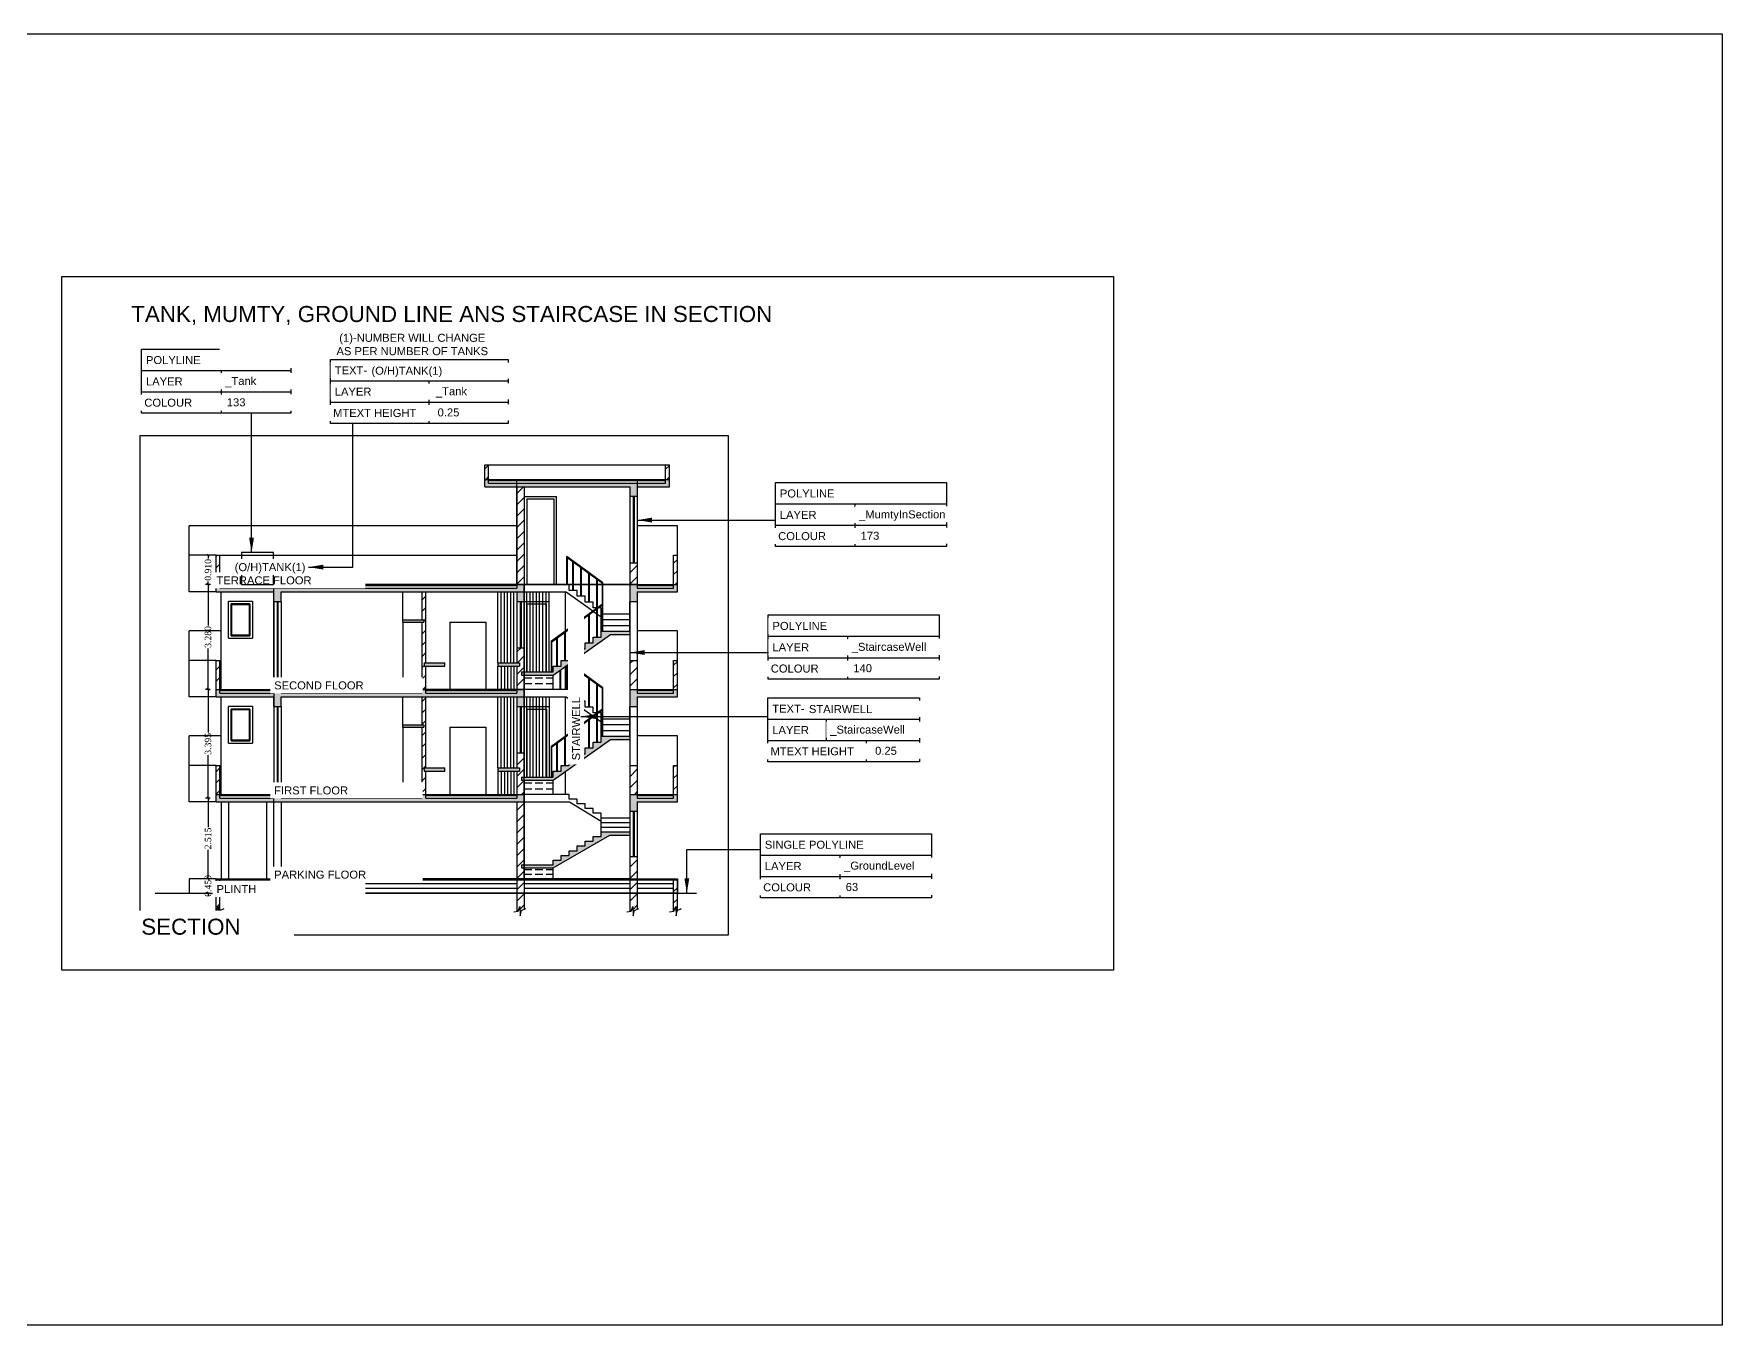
# Model space of a CAD drawing. Header units: metres. Extents: x 180 to 389, y -165 to 195.
# Drawn here: x 336.4 to 389.1, y -56 to -15.6 of the extents above; entities that cross this region are included whole.
import ezdxf

# ---------------------------------------------------------------- set-up
doc = ezdxf.new("R2010")
doc.units = ezdxf.units.M
doc.header["$LTSCALE"] = 2
doc.header["$MEASUREMENT"] = 0
doc.linetypes.add('ACAD_ISO02W100', pattern=[15, 12, -3])
for name, color, linetype in [('_Dimension', 87, 'Continuous'), ('_FloorInSection', 132, 'Continuous'), ('_GroundLevel', 63, 'Continuous'), ('_MumtyInSection', 173, 'Continuous'), ('_Section', 75, 'Continuous'), ('_StaircaseWell', 140, 'Continuous'), ('_Tank', 133, 'Continuous')]:
    doc.layers.add(name, color=color, linetype=linetype)
doc.styles.add('DRAWING', font='times.ttf', dxfattribs={"height": 0.2})
doc.styles.get("Standard").update_dxf_attribs({"font": 'arial.ttf'})
doc.dimstyles.new('Copy of DRAWING', dxfattribs={"dimtxt": 0.2, "dimasz": 0.46, "dimexe": 0.076, "dimexo": 0.3, "dimgap": 0.037, "dimtad": 0, "dimdec": 3, "dimzin": 0, "dimdsep": 46, "dimtxsty": 'DRAWING', "dimblk": 'ARCHTICK', "dimtsz": 0.037, "dimcen": 0.09, "dimclre": 256, "dimclrt": 256, "dimadec": 0, "dimazin": 0, "dimtfac": 1, "dimtdec": 3, "dimtix": 1, "dimtofl": 0, "dimtmove": 2, "dimatfit": 3, "dimfxl": 1, "dimtolj": 1, "dimtzin": 0, "dimarcsym": 0})
doc.dimstyles.new('DRAWING', dxfattribs={"dimtxt": 0.2, "dimasz": 0.076, "dimexe": 0.076, "dimexo": 0.3, "dimgap": 0.037, "dimtad": 0, "dimdec": 3, "dimzin": 0, "dimdsep": 46, "dimtxsty": 'DRAWING', "dimblk": 'ARCHTICK', "dimtsz": 0.037, "dimcen": 0.09, "dimclre": 256, "dimclrt": 256, "dimadec": 0, "dimazin": 0, "dimtfac": 1, "dimtdec": 3, "dimtix": 1, "dimtofl": 0, "dimtmove": 2, "dimatfit": 3, "dimfxl": 1, "dimtolj": 1, "dimtzin": 0, "dimarcsym": 0})
pattern_1 = [(45, (104.83894, -275.18482), (-0.1767767, 0.1767767), [])]

# ---------------------------------------------------------------- blocks, each defined once
blk = doc.blocks.new('*D487')
at = {"layer": '_Dimension', "linetype": 'ByBlock', "lineweight": -2, "ltscale": 0.01}
for p, q in [((341.752, -42.022), (341.722, -42.022)), ((341.752, -42.472), (341.722, -42.472))]:
    blk.add_line(p, q, dxfattribs=at)
at = {"layer": '_Dimension', "color": 0, "linetype": 'ByBlock', "lineweight": -2, "ltscale": 0.01}
for p, q in [((341.761, -41.985), (341.835, -42.059)), ((341.798, -42.022), (341.798, -41.948)), ((341.835, -42.509), (341.761, -42.435)), ((341.798, -42.472), (341.798, -42.546))]:
    blk.add_line(p, q, dxfattribs=at)
at = {"layer": 'Defpoints', "color": 0, "ltscale": 0.01}
for p in [(341.798, -42.022), (342.052, -42.022), (342.052, -42.472)]:
    blk.add_point(p, dxfattribs=at)
at = {"layer": '_Dimension', "ltscale": 0.01, "insert": (341.798, -42.247), "char_height": 0.2, "attachment_point": 5, "rotation": 90, "style": 'DRAWING'}
blk.add_mtext('\\A1;0.450', dxfattribs=at)
blk = doc.blocks.new('_ArchTick')
blk = doc.blocks.new('*D488')
at = {"layer": '_Dimension', "linetype": 'ByBlock', "lineweight": -2, "ltscale": 0.01}
for p, q in [((341.867, -39.507), (341.722, -39.507)), ((341.752, -42.022), (341.722, -42.022))]:
    blk.add_line(p, q, dxfattribs=at)
at = {"layer": '_Dimension', "color": 0, "linetype": 'ByBlock', "lineweight": -2, "ltscale": 0.01}
for p, q in [((341.835, -39.544), (341.761, -39.47)), ((341.798, -39.507), (341.798, -40.408)), ((341.798, -42.022), (341.798, -41.121)), ((341.761, -41.985), (341.835, -42.059))]:
    blk.add_line(p, q, dxfattribs=at)
at = {"layer": 'Defpoints', "color": 0, "ltscale": 0.01}
for p in [(341.798, -39.507), (342.167, -39.507), (342.052, -42.022)]:
    blk.add_point(p, dxfattribs=at)
at = {"layer": '_Dimension', "ltscale": 0.01, "insert": (341.798, -40.765), "char_height": 0.2, "attachment_point": 5, "rotation": 90, "style": 'DRAWING'}
blk.add_mtext('\\A1;2.515', dxfattribs=at)
blk = doc.blocks.new('*D489')
at = {"layer": '_Dimension', "linetype": 'ByBlock', "lineweight": -2, "ltscale": 0.01}
for p, q in [((341.867, -36.112), (341.722, -36.112)), ((341.867, -39.507), (341.722, -39.507))]:
    blk.add_line(p, q, dxfattribs=at)
at = {"layer": '_Dimension', "color": 0, "linetype": 'ByBlock', "lineweight": -2, "ltscale": 0.01}
for p, q in [((341.835, -36.149), (341.761, -36.075)), ((341.798, -36.112), (341.798, -37.456)), ((341.798, -39.507), (341.798, -38.163)), ((341.761, -39.47), (341.835, -39.544))]:
    blk.add_line(p, q, dxfattribs=at)
at = {"layer": 'Defpoints', "color": 0, "ltscale": 0.01}
for p in [(341.798, -36.112), (342.167, -36.112), (342.167, -39.507)]:
    blk.add_point(p, dxfattribs=at)
at = {"layer": '_Dimension', "ltscale": 0.01, "insert": (341.798, -37.81), "char_height": 0.2, "attachment_point": 5, "rotation": 90, "style": 'DRAWING'}
blk.add_mtext('\\A1;3.395', dxfattribs=at)
blk = doc.blocks.new('*D490')
at = {"layer": '_Dimension', "linetype": 'ByBlock', "lineweight": -2, "ltscale": 0.01}
for p, q in [((341.871, -32.832), (341.722, -32.832)), ((341.867, -36.112), (341.722, -36.112))]:
    blk.add_line(p, q, dxfattribs=at)
at = {"layer": '_Dimension', "color": 0, "linetype": 'ByBlock', "lineweight": -2, "ltscale": 0.01}
for p, q in [((341.835, -32.869), (341.761, -32.795)), ((341.798, -32.832), (341.798, -34.114)), ((341.798, -36.112), (341.798, -34.83)), ((341.761, -36.075), (341.835, -36.149))]:
    blk.add_line(p, q, dxfattribs=at)
at = {"layer": 'Defpoints', "color": 0, "ltscale": 0.01}
for p in [(341.798, -32.832), (342.171, -32.832), (342.167, -36.112)]:
    blk.add_point(p, dxfattribs=at)
at = {"layer": '_Dimension', "ltscale": 0.01, "insert": (341.798, -34.472), "char_height": 0.2, "attachment_point": 5, "rotation": 90, "style": 'DRAWING'}
blk.add_mtext('\\A1;3.280', dxfattribs=at)
blk = doc.blocks.new('*D491')
at = {"layer": '_Dimension', "linetype": 'ByBlock', "lineweight": -2, "ltscale": 0.01}
for p, q in [((341.867, -31.922), (341.722, -31.922)), ((341.871, -32.832), (341.722, -32.832))]:
    blk.add_line(p, q, dxfattribs=at)
at = {"layer": '_Dimension', "color": 0, "linetype": 'ByBlock', "lineweight": -2, "ltscale": 0.01}
for p, q in [((341.835, -31.959), (341.761, -31.885)), ((341.798, -31.922), (341.798, -32.018)), ((341.761, -32.795), (341.835, -32.869)), ((341.798, -32.832), (341.798, -32.736))]:
    blk.add_line(p, q, dxfattribs=at)
at = {"layer": 'Defpoints', "color": 0, "ltscale": 0.01}
for p in [(341.798, -31.922), (342.167, -31.922), (342.171, -32.832)]:
    blk.add_point(p, dxfattribs=at)
at = {"layer": '_Dimension', "ltscale": 0.01, "insert": (341.798, -32.377), "char_height": 0.2, "attachment_point": 5, "rotation": 90, "style": 'DRAWING'}
blk.add_mtext('\\A1;0.910', dxfattribs=at)

msp = doc.modelspace()

# ---------------------------------------------------------------- hatches: boundary and pattern name
at = {"ltscale": 0.01}
h = msp.add_hatch(dxfattribs=at)
h.set_pattern_fill('ANSI31', color=256, scale=2, style=0)
h.set_pattern_definition(pattern_1)
h.paths.add_polyline_path([(351.677, -32.832), (351.677, -29.782), (351.447, -29.782), (351.447, -32.832)])
h.paths.add_polyline_path([(356.207, -29.552), (356.207, -29.092), (356.092, -29.092), (356.092, -29.552)])
h.paths.add_polyline_path([(350.447, -29.092), (350.447, -29.552), (350.562, -29.552), (350.562, -29.092)])
h = msp.add_hatch(dxfattribs=at)
h.set_pattern_fill('ANSI31', color=256, scale=100, style=0)
h.set_pattern_definition([(45, (104.839, -275.185), (-8.83883, 8.83883), [])])
h.paths.add_polyline_path([(350.447, -29.782), (350.447, -29.552), (350.562, -29.552), (350.562, -29.667), (356.092, -29.667), (356.092, -29.552), (356.207, -29.552), (356.207, -29.782), (355.207, -29.782), (355.207, -30.082), (354.977, -30.082), (354.977, -29.782)])
for points in [[(350.447, -29.782), (350.447, -29.552), (350.562, -29.552), (350.562, -29.667), (356.092, -29.667), (356.092, -29.552), (356.207, -29.552), (356.207, -29.782), (355.207, -29.782), (355.207, -30.082), (354.977, -30.082), (354.977, -29.782)], [(342.052, -33.062), (342.052, -32.832), (342.167, -32.832), (342.167, -32.947), (351.447, -32.947), (351.447, -32.832), (351.677, -32.832), (351.677, -33.062), (344.082, -33.062), (344.082, -33.362), (343.852, -33.362), (343.852, -33.062)], [(354.977, -33.362), (354.977, -32.832), (355.207, -32.832), (355.207, -32.947), (356.342, -32.947), (356.342, -32.832), (356.457, -32.832), (356.457, -33.062), (355.207, -33.062), (355.207, -33.362)], [(347.882, -33.932), (347.882, -34.012), (348.5403, -34.012), (348.5403, -33.932)], [(351.5911, -35.566), (351.5911, -35.666), (351.677, -35.666), (352.577, -35.666), (352.7935, -35.5119), (352.8135, -35.4977), (352.9626, -35.3915), (353.0031, -35.3626), (353.0231, -35.3484), (353.0653, -35.3184), (353.0911, -35.3), (354.3664, -34.392), (354.977, -34.392), (354.977, -34.292), (354.1346, -34.292), (354.1146, -34.292), (354.077, -34.292), (354.077, -34.474), (353.962, -34.474), (353.942, -34.474), (353.827, -34.474), (353.827, -34.656), (353.712, -34.656), (353.692, -34.656), (353.577, -34.656), (353.577, -34.838), (353.462, -34.838), (353.442, -34.838), (353.327, -34.838), (353.327, -35.02), (353.212, -35.02), (353.192, -35.02), (353.077, -35.02), (353.077, -35.202), (352.9626, -35.202), (352.962, -34.3146), (352.962, -35.202), (352.942, -35.202), (352.827, -35.202), (352.827, -35.384), (352.712, -35.384), (352.692, -35.384), (352.577, -35.384), (352.577, -35.566), (352.5417, -35.566), (352.5217, -35.566), (352.4548, -35.566), (352.3748, -35.566), (352.3548, -35.566), (352.2548, -35.566), (352.1548, -35.566), (352.0548, -35.566), (351.9548, -35.566), (351.8548, -35.566), (351.757, -35.566), (351.7548, -35.566), (351.677, -35.566)], [(354.977, -36.642), (354.977, -36.112), (355.207, -36.112), (355.207, -36.227), (356.342, -36.227), (356.342, -36.112), (356.457, -36.112), (356.457, -36.342), (355.207, -36.342), (355.207, -36.642)], [(351.5911, -38.946), (351.5911, -38.846), (352.577, -38.846), (352.577, -38.664), (352.827, -38.664), (352.827, -38.482), (353.077, -38.482), (353.077, -38.3), (353.327, -38.3), (353.327, -38.118), (353.577, -38.118), (353.577, -37.936), (353.827, -37.936), (353.827, -37.754), (354.077, -37.754), (354.077, -37.572), (354.977, -37.572), (354.977, -37.672), (354.3664, -37.672), (352.577, -38.946)], [(342.052, -39.622), (342.052, -39.392), (342.167, -39.392), (342.167, -39.507), (343.852, -39.507), (343.852, -39.392), (344.082, -39.392), (344.082, -39.507), (348.482, -39.507), (348.482, -39.392), (348.597, -39.392), (348.597, -39.507), (351.447, -39.507), (351.447, -39.392), (351.677, -39.392), (351.677, -39.622)], [(354.977, -39.922), (354.977, -39.392), (355.207, -39.392), (355.207, -39.507), (356.342, -39.507), (356.342, -39.392), (356.457, -39.392), (356.457, -39.622), (355.207, -39.622), (355.207, -39.922)], [(351.5911, -41.584), (351.5911, -41.684), (352.577, -41.684), (354.3483, -40.662), (354.977, -40.662), (354.977, -40.562), (354.077, -40.562), (354.077, -40.708), (353.827, -40.708), (353.827, -40.854), (353.577, -40.854), (353.577, -41), (353.327, -41), (353.327, -41.146), (353.077, -41.146), (353.077, -41.292), (352.827, -41.292), (352.827, -41.438), (352.577, -41.438), (352.577, -41.584)]]:
    msp.add_hatch(color=256, dxfattribs=at).paths.add_polyline_path(points)
h = msp.add_hatch(dxfattribs=at)
h.set_pattern_fill('ANSI31', color=256, scale=2, style=0)
h.set_pattern_definition(pattern_1)
h.paths.add_polyline_path([(342.052, -31.922), (342.052, -32.832), (342.167, -32.832), (342.167, -31.922)])
h = msp.add_hatch(dxfattribs=at)
h.set_pattern_fill('ANSI31', color=256, scale=2, style=0)
h.set_pattern_definition(pattern_1)
h.paths.add_polyline_path([(354.977, -32.152), (354.977, -32.832), (355.207, -32.832), (355.207, -32.152)])
h.paths.add_polyline_path([(356.457, -32.832), (356.457, -31.922), (356.342, -31.922), (356.342, -32.832)])
h = msp.add_hatch(dxfattribs=at)
h.set_pattern_fill('ANSI31', color=256, scale=2, style=0)
h.set_pattern_definition(pattern_1)
h.paths.add_polyline_path([(348.597, -36.112), (348.597, -35.382), (348.5505, -35.382), (348.5505, -35.282), (348.597, -35.282), (348.597, -33.062), (348.482, -33.062), (348.482, -33.932), (348.5403, -33.932), (348.5403, -34.012), (348.482, -34.012), (348.482, -36.112)])
h = msp.add_hatch(color=256, dxfattribs=at)
h.paths.add_polyline_path([(351.447, -36.642), (351.677, -36.642), (351.677, -36.342), (351.447, -36.342)])
h.paths.add_polyline_path([(351.447, -33.362), (351.677, -33.362), (351.677, -33.062), (351.447, -33.062)])
h = msp.add_hatch(dxfattribs=at)
h.set_pattern_fill('ANSI31', color=256, scale=2, style=0)
h.set_pattern_definition(pattern_1)
h.paths.add_polyline_path([(342.052, -38.482), (342.052, -39.392), (342.167, -39.392), (342.167, -38.482)])
h.paths.add_polyline_path([(342.052, -35.202), (342.052, -36.112), (342.167, -36.112), (342.167, -35.202)])
h.paths.add_polyline_path([(344.082, -39.392), (344.082, -39.092), (343.852, -39.092), (343.852, -39.392)])
h.paths.add_polyline_path([(344.082, -36.112), (344.082, -35.812), (343.852, -35.812), (343.852, -36.112)])
h = msp.add_hatch(color=256, dxfattribs=at)
h.paths.add_polyline_path([(350.847, -35.382), (350.847, -35.282), (351.5316, -35.282), (351.5316, -35.382)])
h.paths.add_polyline_path([(348.5505, -35.382), (348.5505, -35.282), (349.197, -35.282), (349.197, -35.382)])
h = msp.add_hatch(dxfattribs=at)
h.set_pattern_fill('ANSI31', color=256, scale=2, style=0)
h.set_pattern_definition(pattern_1)
h.paths.add_polyline_path([(351.677, -36.112), (351.677, -35.666), (351.5911, -35.666), (351.5911, -35.566), (351.677, -35.566), (351.677, -34.812), (351.447, -34.812), (351.447, -35.282), (351.5316, -35.282), (351.5316, -35.382), (351.447, -35.382), (351.447, -36.112)])
h = msp.add_hatch(dxfattribs=at)
h.set_pattern_fill('ANSI31', color=256, scale=2, style=0)
h.set_pattern_definition(pattern_1)
h.paths.add_polyline_path([(354.977, -35.202), (354.977, -36.112), (355.207, -36.112), (355.207, -35.202)])
h.paths.add_polyline_path([(356.457, -36.112), (356.457, -35.202), (356.342, -35.202), (356.342, -36.112)])
h = msp.add_hatch(color=256, dxfattribs=at)
h.paths.add_polyline_path([(342.052, -36.342), (342.052, -36.112), (342.167, -36.112), (342.167, -36.227), (343.852, -36.227), (343.852, -36.112), (344.082, -36.112), (344.082, -36.227), (348.482, -36.227), (348.482, -36.112), (348.597, -36.112), (348.597, -36.227), (351.447, -36.227), (351.447, -36.112), (351.677, -36.112), (351.677, -36.342), (344.082, -36.342), (344.082, -36.642), (343.852, -36.642), (343.852, -36.342)])
h.paths.add_polyline_path([(350.847, -38.562), (350.847, -38.662), (351.5316, -38.662), (351.5316, -38.562)])
h.paths.add_polyline_path([(348.5505, -38.662), (348.5505, -38.562), (349.197, -38.562), (349.197, -38.662)])
h.paths.add_polyline_path([(347.882, -37.292), (347.882, -37.212), (348.5403, -37.212), (348.5403, -37.292)])
h = msp.add_hatch(dxfattribs=at)
h.set_pattern_fill('ANSI31', color=256, scale=2, style=0)
h.set_pattern_definition(pattern_1)
h.paths.add_polyline_path([(348.597, -39.392), (348.597, -38.662), (348.5505, -38.662), (348.5505, -38.562), (348.597, -38.562), (348.597, -36.342), (348.482, -36.342), (348.482, -37.212), (348.5403, -37.212), (348.5403, -37.292), (348.482, -37.292), (348.482, -39.392)])
h.paths.add_polyline_path([(351.677, -39.392), (351.677, -38.946), (351.5911, -38.946), (351.5911, -38.846), (351.677, -38.846), (351.677, -38.092), (351.447, -38.092), (351.447, -38.562), (351.5316, -38.562), (351.5316, -38.662), (351.447, -38.662), (351.447, -39.392)])
h = msp.add_hatch(dxfattribs=at)
h.set_pattern_fill('ANSI31', color=256, scale=2, style=0)
h.set_pattern_definition(pattern_1)
h.paths.add_polyline_path([(354.977, -43.0376), (355.0133, -43.032), (355.0716, -42.8909), (355.0811, -43.1807), (355.1206, -43.017), (355.207, -42.9745), (355.207, -42.062), (354.977, -42.062)])
h.paths.add_polyline_path([(354.977, -38.482), (354.977, -39.392), (355.207, -39.392), (355.207, -38.482)])
h.paths.add_polyline_path([(355.207, -42.022), (355.207, -41.342), (354.977, -41.342), (354.977, -42.022)])
h.paths.add_polyline_path([(356.342, -43.0329), (356.3475, -43.032), (356.4059, -42.8909), (356.4153, -43.1807), (356.4548, -43.017), (356.457, -43.0159), (356.457, -42.062), (356.342, -42.062)])
h.paths.add_polyline_path([(356.457, -39.392), (356.457, -38.482), (356.342, -38.482), (356.342, -39.392)])
h = msp.add_hatch(dxfattribs=at)
h.set_pattern_fill('ANSI31', color=256, scale=2, style=0)
h.set_pattern_definition(pattern_1)
h.paths.add_polyline_path([(351.677, -42.022), (351.677, -41.684), (351.5911, -41.684), (351.5911, -41.584), (351.677, -41.584), (351.677, -39.622), (351.447, -39.622), (351.447, -42.022)])
h.paths.add_polyline_path([(351.447, -43.0376), (351.4833, -43.032), (351.5416, -42.8909), (351.5511, -43.1807), (351.5906, -43.017), (351.677, -42.9745), (351.677, -42.062), (351.447, -42.062)])
h.paths.add_polyline_path([(342.0575, -43.032), (342.1159, -42.8909), (342.1253, -43.1807), (342.1648, -43.017), (342.167, -43.0159), (342.167, -42.062), (342.052, -42.062), (342.052, -43.0329)])

# ---------------------------------------------------------------- linework, layer by layer
for p, q in [((339.7202, -26.1488), (344.3844, -26.1488)), ((339.7202, -26.8161), (344.3844, -26.8161)), ((350.447, -29.092), (350.562, -29.092)), ((350.447, -29.782), (350.447, -29.092)), ((350.562, -29.667), (350.562, -29.092)), ((350.562, -29.092), (356.092, -29.092)), ((356.092, -29.092), (356.207, -29.092)), ((356.092, -29.667), (356.092, -29.092)), ((356.207, -29.782), (356.207, -29.092)), ((350.447, -29.552), (356.207, -29.552)), ((350.447, -29.782), (354.977, -29.782)), ((350.562, -29.587), (356.092, -29.587)), ((350.562, -29.667), (356.092, -29.667)), ((351.447, -29.782), (351.447, -32.947)), ((351.677, -29.782), (351.677, -33.362)), ((354.977, -29.782), (354.977, -30.082)), ((355.207, -29.782), (356.207, -29.782)), ((355.207, -29.782), (355.207, -30.082)), ((351.677, -30.082), (351.677, -32.836)), ((351.677, -30.082), (352.677, -30.082)), ((351.757, -30.162), (352.597, -30.162)), ((351.757, -30.162), (351.757, -32.836)), ((352.597, -30.162), (352.597, -32.836)), ((352.677, -30.082), (352.677, -32.836)), ((355.207, -30.082), (354.977, -30.082)), ((354.977, -30.082), (354.977, -32.152)), ((355.077, -30.082), (355.077, -32.152)), ((355.107, -30.082), (355.107, -32.152)), ((355.207, -30.082), (355.207, -32.152)), ((359.5198, -30.3159), (364.869, -30.3159)), ((341.207, -33.062), (341.207, -31.002)), ((351.447, -31.002), (341.207, -31.002)), ((356.457, -31.002), (355.207, -31.002)), ((356.457, -31.922), (356.457, -31.002)), ((359.5198, -30.9832), (364.869, -30.9832)), ((342.052, -31.922), (341.207, -31.922)), ((342.052, -33.062), (342.052, -31.922)), ((342.052, -31.922), (342.167, -31.922)), ((342.167, -32.947), (342.167, -31.922)), ((353.0031, -32.836), (353.0031, -31.956)), ((354.1346, -32.7797), (353.0031, -31.956)), ((354.1146, -32.8022), (353.0031, -31.9931)), ((353.0231, -32.836), (353.0231, -32.0076)), ((353.192, -33.018), (353.192, -32.1306)), ((353.212, -33.018), (353.212, -32.1451)), ((354.977, -32.152), (354.977, -33.362)), ((354.977, -32.152), (355.207, -32.152)), ((355.207, -32.152), (355.207, -32.947)), ((356.342, -31.922), (356.457, -31.922)), ((356.342, -32.947), (356.342, -31.922)), ((356.457, -33.062), (356.457, -31.922)), ((353.442, -33.2), (353.442, -32.3126)), ((353.462, -33.2), (353.462, -32.3271)), ((353.692, -33.382), (353.692, -32.4946)), ((353.712, -33.382), (353.712, -32.5091)), ((353.942, -33.564), (353.942, -32.6766)), ((353.962, -33.5495), (353.962, -32.6911)), ((342.052, -33.062), (341.207, -33.062)), ((342.052, -32.832), (351.677, -32.832)), ((342.052, -33.062), (343.852, -33.062)), ((342.167, -32.867), (351.447, -32.867)), ((342.167, -32.947), (351.447, -32.947)), ((342.207, -36.112), (342.207, -33.062)), ((343.852, -33.362), (343.852, -33.062)), ((344.082, -33.062), (351.677, -33.062)), ((344.082, -33.362), (344.082, -33.062)), ((347.882, -33.932), (347.882, -33.062)), ((348.482, -33.932), (348.482, -33.062)), ((348.597, -35.282), (348.597, -33.062)), ((350.8545, -35.282), (350.8545, -33.062)), ((350.9545, -35.282), (350.9545, -33.062)), ((351.0545, -35.282), (351.0545, -33.062)), ((351.1545, -35.282), (351.1545, -33.062)), ((351.2545, -35.282), (351.2545, -33.062)), ((351.3545, -35.282), (351.3545, -33.062)), ((351.447, -33.062), (351.447, -33.362)), ((353.077, -32.836), (351.677, -32.836)), ((351.677, -33.062), (352.9824, -33.062)), ((351.7548, -35.566), (351.7548, -33.062)), ((351.8548, -35.566), (351.8548, -33.062)), ((351.9548, -35.566), (351.9548, -33.062)), ((352.0548, -35.566), (352.0548, -33.062)), ((352.1548, -35.566), (352.1548, -33.062)), ((352.2548, -35.566), (352.2548, -33.062)), ((352.3548, -35.566), (352.3548, -33.062)), ((352.4548, -35.566), (352.4548, -33.062)), ((352.9626, -34.277), (352.9626, -33.062)), ((352.9824, -33.062), (353.8166, -33.6553)), ((353.077, -33.018), (353.077, -32.836)), ((353.327, -33.018), (353.077, -33.018)), ((353.327, -33.2), (353.327, -33.018)), ((353.577, -33.2), (353.327, -33.2)), ((353.577, -33.382), (353.577, -33.2)), ((354.1146, -33.4384), (354.1146, -32.8022)), ((354.1346, -34.292), (354.1346, -32.7797)), ((354.977, -32.832), (356.457, -32.832)), ((355.207, -32.867), (356.342, -32.867)), ((355.207, -32.947), (356.342, -32.947)), ((355.207, -33.062), (356.457, -33.062)), ((355.207, -33.062), (355.207, -33.362)), ((343.187, -33.362), (342.437, -33.362)), ((342.437, -34.512), (342.437, -33.362)), ((343.107, -33.442), (342.517, -33.442)), ((343.107, -33.442), (343.107, -34.432)), ((343.187, -33.362), (343.187, -34.512)), ((343.852, -33.362), (344.082, -33.362)), ((343.852, -33.362), (343.852, -35.812)), ((343.952, -33.362), (343.952, -35.812)), ((343.982, -33.362), (343.982, -35.812)), ((344.082, -33.362), (344.082, -35.812)), ((351.447, -33.362), (351.677, -33.362)), ((351.447, -33.362), (351.447, -34.812)), ((351.547, -33.362), (351.547, -34.812)), ((351.577, -33.362), (351.577, -34.812)), ((351.677, -33.362), (352.4548, -33.362)), ((351.677, -33.362), (351.677, -34.812)), ((351.757, -33.442), (351.757, -35.566)), ((351.757, -33.442), (352.3748, -33.442)), ((352.3748, -35.566), (352.3748, -33.442)), ((352.5217, -34.598), (354.1146, -33.4384)), ((352.5417, -34.6206), (354.1346, -33.4609)), ((353.827, -33.382), (353.577, -33.382)), ((353.827, -33.564), (353.827, -33.382)), ((353.942, -33.564), (353.827, -33.564)), ((353.8423, -33.6737), (354.077, -33.8406)), ((353.942, -34.474), (353.942, -33.6011)), ((353.962, -34.474), (353.962, -33.5866)), ((354.077, -33.564), (353.993, -33.564)), ((354.077, -33.746), (354.077, -33.564)), ((354.077, -34.292), (354.077, -33.746)), ((354.077, -33.746), (354.977, -33.746)), ((354.1146, -34.292), (354.1146, -33.4755)), ((354.977, -33.362), (355.207, -33.362)), ((354.977, -34.292), (354.977, -33.362)), ((355.207, -33.362), (355.207, -35.202)), ((347.882, -34.012), (347.882, -33.932)), ((347.882, -33.932), (348.5403, -33.932)), ((347.882, -34.012), (348.5403, -34.012)), ((347.882, -34.012), (347.882, -36.112)), ((348.482, -36.227), (348.482, -34.012)), ((348.5403, -33.932), (348.5403, -34.012)), ((349.347, -34.012), (349.347, -36.112)), ((349.347, -34.012), (350.4722, -34.012)), ((350.4722, -34.012), (350.4722, -36.112)), ((353.192, -35.02), (353.192, -34.1471)), ((353.212, -35.02), (353.212, -34.1326)), ((353.442, -34.838), (353.442, -33.9651)), ((353.462, -34.838), (353.462, -33.9506)), ((353.692, -34.656), (353.692, -33.7831)), ((353.712, -34.656), (353.712, -33.7686)), ((354.077, -33.928), (354.977, -33.928)), ((354.077, -34.11), (354.977, -34.11)), ((341.207, -36.342), (341.207, -34.282)), ((342.207, -34.282), (341.207, -34.282)), ((342.437, -34.512), (343.187, -34.512)), ((342.517, -34.432), (343.107, -34.432)), ((352.5217, -35.566), (352.5217, -34.598)), ((352.5417, -35.566), (352.5417, -34.6206)), ((352.577, -35.666), (354.3664, -34.392)), ((352.692, -35.384), (352.692, -34.5111)), ((352.712, -35.384), (352.712, -34.4966)), ((352.942, -35.202), (352.942, -34.3291)), ((352.962, -35.202), (352.962, -34.3146)), ((352.9626, -35.202), (352.9626, -34.3141)), ((353.577, -34.838), (353.577, -34.656)), ((353.577, -34.656), (353.827, -34.656)), ((353.827, -34.656), (353.827, -34.474)), ((353.827, -34.474), (354.077, -34.474)), ((354.077, -34.474), (354.077, -34.292)), ((354.077, -34.292), (354.977, -34.292)), ((354.3664, -34.392), (354.977, -34.392)), ((354.977, -34.292), (354.977, -34.392)), ((356.457, -34.282), (355.207, -34.282)), ((356.457, -35.202), (356.457, -34.282)), ((359.2898, -34.452), (364.639, -34.452)), ((342.052, -35.202), (341.207, -35.202)), ((342.052, -36.342), (342.052, -35.202)), ((342.052, -35.202), (342.167, -35.202)), ((342.167, -36.227), (342.167, -35.202)), ((348.5505, -35.282), (349.197, -35.282)), ((348.5505, -35.282), (348.5505, -35.382)), ((349.197, -35.382), (349.197, -35.282)), ((350.847, -35.282), (351.5316, -35.282)), ((350.847, -35.282), (350.847, -35.382)), ((351.447, -34.812), (351.447, -35.282)), ((351.447, -34.812), (351.677, -34.812)), ((351.5316, -35.282), (351.5316, -35.382)), ((351.677, -34.812), (351.677, -35.566)), ((352.827, -35.384), (352.827, -35.202)), ((352.827, -35.202), (353.077, -35.202)), ((354.1146, -36.0822), (353.0653, -35.3184)), ((353.077, -35.202), (353.077, -35.02)), ((353.077, -35.02), (353.327, -35.02)), ((354.1346, -36.0597), (353.0911, -35.3)), ((353.327, -35.02), (353.327, -34.838)), ((353.327, -34.838), (353.577, -34.838)), ((354.977, -35.202), (354.977, -36.642)), ((354.977, -35.202), (355.207, -35.202)), ((355.207, -35.202), (355.207, -36.227)), ((356.342, -35.202), (356.457, -35.202)), ((356.342, -36.227), (356.342, -35.202)), ((356.457, -36.342), (356.457, -35.202)), ((359.2898, -35.1193), (364.639, -35.1193)), ((343.852, -36.227), (343.852, -35.812)), ((343.852, -35.812), (344.082, -35.812)), ((344.082, -36.227), (344.082, -35.812)), ((348.5505, -35.382), (349.197, -35.382)), ((348.597, -36.227), (348.597, -35.382)), ((350.847, -35.382), (351.5316, -35.382)), ((350.8545, -36.112), (350.8545, -35.382)), ((350.9545, -35.382), (350.9545, -36.112)), ((351.0545, -35.382), (351.0545, -36.112)), ((351.1545, -35.382), (351.1545, -36.112)), ((351.2545, -35.382), (351.2545, -36.112)), ((351.3545, -35.382), (351.3545, -36.112)), ((351.447, -35.382), (351.447, -36.227)), ((351.5911, -35.566), (352.577, -35.566)), ((351.5911, -35.566), (351.5911, -35.666)), ((351.5911, -35.666), (352.577, -35.666)), ((351.677, -35.666), (351.677, -36.642)), ((352.577, -35.566), (352.577, -35.384)), ((352.577, -35.384), (352.827, -35.384)), ((352.577, -36.112), (352.577, -35.666)), ((352.7935, -36.116), (352.7935, -35.5119)), ((352.8135, -36.116), (352.8135, -35.4977)), ((352.9626, -36.116), (352.9626, -35.3915)), ((353.0031, -36.116), (353.0031, -35.3626)), ((353.0231, -36.116), (353.0231, -35.3484)), ((353.192, -36.298), (353.192, -35.4106)), ((353.212, -36.298), (353.212, -35.4251)), ((353.442, -36.48), (353.442, -35.5926)), ((353.462, -36.48), (353.462, -35.6071)), ((353.692, -36.662), (353.692, -35.7746)), ((353.712, -36.662), (353.712, -35.7891)), ((342.052, -36.342), (341.207, -36.342)), ((342.052, -36.112), (351.677, -36.112)), ((342.052, -36.342), (343.852, -36.342)), ((342.167, -36.147), (343.852, -36.147)), ((342.167, -36.227), (343.852, -36.227)), ((342.207, -39.392), (342.207, -36.342)), ((343.852, -36.642), (343.852, -36.342)), ((344.082, -36.147), (348.482, -36.147)), ((344.082, -36.227), (348.482, -36.227)), ((344.082, -36.342), (351.677, -36.342)), ((344.082, -36.642), (344.082, -36.342)), ((347.882, -37.212), (347.882, -36.342)), ((348.482, -37.212), (348.482, -36.342)), ((348.597, -36.147), (351.447, -36.147)), ((348.597, -36.227), (351.447, -36.227)), ((348.597, -38.562), (348.597, -36.342)), ((350.8545, -38.562), (350.8545, -36.342)), ((350.9545, -38.562), (350.9545, -36.342)), ((351.0545, -38.562), (351.0545, -36.342)), ((351.1545, -38.562), (351.1545, -36.342)), ((351.2545, -38.562), (351.2545, -36.342)), ((351.3545, -38.562), (351.3545, -36.342)), ((351.447, -36.342), (351.447, -36.642)), ((353.077, -36.116), (351.677, -36.116)), ((351.677, -36.342), (352.9824, -36.342)), ((351.7548, -38.846), (351.7548, -36.342)), ((351.8548, -38.846), (351.8548, -36.342)), ((351.9548, -38.846), (351.9548, -36.342)), ((352.0548, -38.846), (352.0548, -36.342)), ((352.1548, -38.846), (352.1548, -36.342)), ((352.2548, -38.846), (352.2548, -36.342)), ((352.3548, -38.846), (352.3548, -36.342)), ((352.4548, -36.342), (352.4548, -38.846)), ((352.9626, -38.482), (352.9626, -36.342)), ((352.9824, -36.342), (354.077, -37.1206)), ((353.077, -36.298), (353.077, -36.116)), ((353.327, -36.298), (353.077, -36.298)), ((353.327, -36.48), (353.327, -36.298)), ((353.942, -36.844), (353.942, -35.9566)), ((353.962, -36.8295), (353.962, -35.9711)), ((354.1146, -36.7184), (354.1146, -36.0822)), ((354.1346, -37.572), (354.1346, -36.0597)), ((354.977, -36.112), (356.457, -36.112)), ((355.207, -36.147), (356.342, -36.147)), ((355.207, -36.227), (356.342, -36.227)), ((355.207, -36.342), (356.457, -36.342)), ((355.207, -36.342), (355.207, -36.642)), ((343.187, -36.642), (342.437, -36.642)), ((342.437, -37.792), (342.437, -36.642)), ((343.107, -36.722), (342.517, -36.722)), ((343.107, -36.722), (343.107, -37.712)), ((343.187, -36.642), (343.187, -37.792)), ((343.852, -36.642), (344.082, -36.642)), ((343.852, -36.642), (343.852, -39.092)), ((343.952, -36.642), (343.952, -39.092)), ((343.982, -36.642), (343.982, -39.092)), ((344.082, -36.642), (344.082, -39.092)), ((351.447, -36.642), (351.677, -36.642)), ((351.447, -36.642), (351.447, -38.092)), ((351.547, -36.642), (351.547, -38.092)), ((351.577, -36.642), (351.577, -38.092)), ((351.677, -36.642), (352.4548, -36.642)), ((351.677, -36.642), (351.677, -38.092)), ((351.757, -36.722), (352.3748, -36.722)), ((351.757, -36.722), (351.757, -38.846)), ((352.3748, -36.722), (352.3748, -38.846)), ((352.5217, -37.878), (354.1146, -36.7184)), ((352.5417, -37.9006), (354.1346, -36.7409)), ((353.577, -36.48), (353.327, -36.48)), ((353.577, -36.662), (353.577, -36.48)), ((353.827, -36.662), (353.577, -36.662)), ((353.827, -36.844), (353.827, -36.662)), ((354.077, -36.844), (353.827, -36.844)), ((353.942, -37.754), (353.942, -36.8811)), ((353.962, -37.754), (353.962, -36.8666)), ((354.077, -37.026), (354.077, -36.844)), ((354.1146, -37.572), (354.1146, -36.7555)), ((354.977, -36.642), (355.207, -36.642)), ((354.977, -37.572), (354.977, -36.642)), ((355.207, -36.642), (355.207, -38.482)), ((347.882, -37.292), (347.882, -37.212)), ((347.882, -37.212), (348.5403, -37.212)), ((347.882, -37.292), (348.5403, -37.292)), ((347.882, -37.292), (347.882, -39.392)), ((348.482, -39.507), (348.482, -37.292)), ((348.5403, -37.212), (348.5403, -37.292)), ((349.347, -37.292), (349.347, -39.392)), ((349.347, -37.292), (350.4722, -37.292)), ((350.4722, -37.292), (350.4722, -39.392)), ((353.192, -38.3), (353.192, -37.4271)), ((353.212, -38.3), (353.212, -37.4126)), ((353.442, -38.118), (353.442, -37.2451)), ((353.462, -38.118), (353.462, -37.2306)), ((353.692, -37.936), (353.692, -37.0631)), ((353.712, -37.936), (353.712, -37.0486)), ((354.077, -37.572), (354.077, -37.026)), ((354.077, -37.026), (354.977, -37.026)), ((354.077, -37.208), (354.977, -37.208)), ((354.077, -37.39), (354.977, -37.39)), ((359.2828, -37.0365), (364.0202, -37.0365)), ((341.207, -39.622), (341.207, -37.562)), ((342.207, -37.562), (341.207, -37.562)), ((342.437, -37.792), (343.187, -37.792)), ((342.517, -37.712), (343.107, -37.712)), ((352.5217, -38.846), (352.5217, -37.878)), ((352.5417, -38.846), (352.5417, -37.9006)), ((352.577, -38.946), (354.3664, -37.672)), ((352.692, -38.664), (352.692, -37.7911)), ((352.712, -38.664), (352.712, -37.7766)), ((352.942, -38.482), (352.942, -37.6091)), ((352.962, -38.482), (352.962, -37.5946)), ((353.577, -38.118), (353.577, -37.936)), ((353.577, -37.936), (353.827, -37.936)), ((353.827, -37.936), (353.827, -37.754)), ((353.827, -37.754), (354.077, -37.754)), ((354.077, -37.754), (354.077, -37.572)), ((354.077, -37.572), (354.977, -37.572)), ((354.3664, -37.672), (354.977, -37.672)), ((354.977, -37.572), (354.977, -37.672)), ((356.457, -37.562), (355.207, -37.562)), ((356.457, -38.482), (356.457, -37.562)), ((359.2828, -37.7038), (364.0202, -37.7038)), ((362.356, -37.7038), (362.356, -38.3711)), ((342.052, -38.482), (341.207, -38.482)), ((342.052, -39.622), (342.052, -38.482)), ((342.052, -38.482), (342.167, -38.482)), ((342.167, -39.507), (342.167, -38.482)), ((351.447, -38.092), (351.447, -38.562)), ((351.447, -38.092), (351.677, -38.092)), ((351.677, -38.092), (351.677, -38.846)), ((352.827, -38.664), (352.827, -38.482)), ((352.827, -38.482), (353.077, -38.482)), ((353.077, -38.482), (353.077, -38.3)), ((353.077, -38.3), (353.327, -38.3)), ((353.327, -38.3), (353.327, -38.118)), ((353.327, -38.118), (353.577, -38.118)), ((354.977, -38.482), (354.977, -39.922)), ((354.977, -38.482), (355.207, -38.482)), ((355.207, -38.482), (355.207, -39.507)), ((356.342, -38.482), (356.457, -38.482)), ((356.342, -39.507), (356.342, -38.482)), ((356.457, -39.622), (356.457, -38.482)), ((348.5505, -38.562), (349.197, -38.562)), ((348.5505, -38.562), (348.5505, -38.662)), ((348.5505, -38.662), (349.197, -38.662)), ((348.597, -39.507), (348.597, -38.662)), ((349.197, -38.662), (349.197, -38.562)), ((350.847, -38.562), (351.5316, -38.562)), ((350.847, -38.562), (350.847, -38.662)), ((350.847, -38.662), (351.5316, -38.662)), ((350.8545, -38.662), (350.8545, -39.392)), ((350.9545, -38.662), (350.9545, -39.392)), ((351.0545, -38.662), (351.0545, -39.392)), ((351.1545, -38.662), (351.1545, -39.392)), ((351.2545, -38.662), (351.2545, -39.392)), ((351.3545, -38.662), (351.3545, -39.392)), ((351.447, -38.662), (351.447, -39.507)), ((351.5316, -38.562), (351.5316, -38.662)), ((351.5911, -38.846), (352.577, -38.846)), ((351.5911, -38.846), (351.5911, -38.946)), ((351.5911, -38.946), (352.577, -38.946)), ((351.677, -38.946), (351.677, -41.584)), ((352.577, -38.846), (352.577, -38.664)), ((352.577, -38.664), (352.827, -38.664)), ((352.577, -39.392), (352.577, -38.946)), ((352.9626, -39.392), (352.9626, -38.6715)), ((342.052, -39.392), (351.677, -39.392)), ((342.167, -39.427), (343.852, -39.427)), ((342.167, -39.507), (343.852, -39.507)), ((343.852, -39.507), (343.852, -39.092)), ((343.852, -39.092), (344.082, -39.092)), ((344.082, -39.507), (344.082, -39.092)), ((344.082, -39.427), (348.482, -39.427)), ((344.082, -39.507), (348.482, -39.507)), ((348.597, -39.427), (351.447, -39.427)), ((348.597, -39.507), (351.447, -39.507)), ((353.077, -39.392), (351.677, -39.392)), ((353.077, -39.54), (353.077, -39.394)), ((353.327, -39.54), (353.077, -39.54)), ((353.327, -39.686), (353.327, -39.54)), ((354.977, -39.392), (356.457, -39.392)), ((355.207, -39.427), (356.342, -39.427)), ((355.207, -39.507), (356.342, -39.507)), ((342.052, -39.622), (341.207, -39.622)), ((342.052, -39.622), (351.677, -39.622)), ((342.207, -39.622), (342.207, -42.022)), ((342.437, -39.622), (342.437, -42.022)), ((343.622, -39.622), (343.622, -42.022)), ((344.082, -39.622), (344.082, -42.022)), ((351.447, -39.622), (351.447, -43.0376)), ((351.677, -39.622), (353.0899, -39.622)), ((353.0899, -39.622), (354.077, -40.2246)), ((353.577, -39.686), (353.327, -39.686)), ((353.577, -39.832), (353.577, -39.686)), ((353.827, -39.832), (353.577, -39.832)), ((353.827, -39.978), (353.827, -39.832)), ((354.077, -39.978), (353.827, -39.978)), ((354.077, -40.124), (354.077, -39.978)), ((355.207, -39.922), (354.977, -39.922)), ((354.977, -39.922), (354.977, -41.342)), ((355.077, -39.922), (355.077, -41.342)), ((355.107, -39.922), (355.107, -41.342)), ((355.207, -39.622), (356.457, -39.622)), ((355.207, -39.622), (355.207, -39.922)), ((355.207, -39.922), (355.207, -41.342)), ((354.077, -40.124), (354.977, -40.124)), ((354.077, -40.562), (354.077, -40.124)), ((354.077, -40.27), (354.977, -40.27)), ((354.077, -40.416), (354.977, -40.416)), ((354.077, -40.708), (354.077, -40.562)), ((354.077, -40.562), (354.977, -40.562)), ((352.577, -41.684), (354.3483, -40.662)), ((353.327, -41.146), (353.327, -41)), ((353.327, -41), (353.577, -41)), ((353.577, -41), (353.577, -40.854)), ((353.577, -40.854), (353.827, -40.854)), ((353.827, -40.854), (353.827, -40.708)), ((353.827, -40.708), (354.077, -40.708)), ((354.3483, -40.662), (354.977, -40.662)), ((351.5911, -41.584), (352.577, -41.584)), ((351.5911, -41.584), (351.5911, -41.684)), ((352.577, -41.584), (352.577, -41.438)), ((352.577, -41.438), (352.827, -41.438)), ((352.827, -41.438), (352.827, -41.292)), ((352.827, -41.292), (353.077, -41.292)), ((353.077, -41.292), (353.077, -41.146)), ((353.077, -41.146), (353.327, -41.146)), ((354.977, -41.342), (354.977, -43.0376)), ((355.207, -41.342), (354.977, -41.342)), ((355.207, -41.342), (355.207, -42.9745)), ((359.0518, -41.2846), (364.4009, -41.2846)), ((341.207, -42.022), (341.207, -42.472)), ((342.052, -42.022), (341.207, -42.022)), ((342.052, -42.022), (356.457, -42.022)), ((342.052, -43.0329), (342.052, -42.022)), ((342.052, -42.062), (356.457, -42.062)), ((342.167, -43.0159), (342.167, -42.022)), ((342.167, -42.172), (351.447, -42.172)), ((351.5911, -41.684), (352.577, -41.684)), ((351.677, -41.684), (351.677, -42.9745)), ((351.677, -42.172), (354.977, -42.172)), ((352.577, -42.022), (352.577, -41.684)), ((355.207, -42.172), (356.342, -42.172)), ((356.342, -43.0329), (356.342, -42.022)), ((356.457, -43.0159), (356.457, -42.022)), ((359.0518, -41.9519), (364.4009, -41.9519)), ((340.1439, -42.472), (342.052, -42.472)), ((342.167, -42.322), (351.447, -42.322)), ((342.167, -42.472), (351.447, -42.472)), ((351.677, -42.322), (354.977, -42.322)), ((351.677, -42.472), (354.977, -42.472)), ((355.207, -42.322), (356.342, -42.322)), ((355.207, -42.472), (356.342, -42.472)), ((356.457, -42.472), (357.0513, -42.472)), ((341.9253, -43.0522), (342.0575, -43.032)), ((342.0575, -43.032), (342.1159, -42.8909)), ((342.1159, -42.8909), (342.1253, -43.1807)), ((342.1253, -43.1807), (342.1648, -43.017)), ((342.1648, -43.017), (342.2986, -42.9511)), ((351.3511, -43.0522), (351.4833, -43.032)), ((351.4833, -43.032), (351.5416, -42.8909)), ((351.5416, -42.8909), (351.5511, -43.1807)), ((351.5511, -43.1807), (351.5906, -43.017)), ((351.5906, -43.017), (351.7244, -42.9511)), ((354.8811, -43.0522), (355.0133, -43.032)), ((355.0133, -43.032), (355.0716, -42.8909)), ((355.0716, -42.8909), (355.0811, -43.1807)), ((355.0811, -43.1807), (355.1206, -43.017)), ((355.1206, -43.017), (355.2544, -42.9511)), ((356.2153, -43.0522), (356.3475, -43.032)), ((356.3475, -43.032), (356.4059, -42.8909)), ((356.4059, -42.8909), (356.4153, -43.1807)), ((356.4153, -43.1807), (356.4548, -43.017)), ((356.4548, -43.017), (356.5886, -42.9511))]:
    msp.add_line(p, q, dxfattribs=at)
at = {"linetype": 'ACAD_ISO02W100', "ltscale": 0.01}
for p, q in [((351.677, -35.748), (352.577, -35.748)), ((351.677, -35.93), (352.577, -35.93)), ((351.677, -39.028), (352.577, -39.028)), ((351.677, -39.21), (352.577, -39.21)), ((351.677, -41.73), (352.577, -41.73)), ((351.677, -41.876), (352.577, -41.876))]:
    msp.add_line(p, q, dxfattribs=at)
at = {"ltscale": 0.01}
for points in [[(180.407, -15.635), (389.0953, -15.635), (389.0953, -55.9661), (180.407, -55.9661)], [(337.2347, -23.2175), (370.0856, -23.2175), (370.0856, -44.8823), (337.2347, -44.8823)], [(339.7202, -25.4815), (344.3844, -25.4815), (344.3844, -27.4834), (339.7202, -27.4834)], [(359.5198, -29.6486), (364.869, -29.6486), (364.869, -31.6505), (359.5198, -31.6505)], [(342.517, -33.442), (343.107, -33.442), (343.107, -34.432), (342.517, -34.432)], [(342.537, -33.462), (343.087, -33.462), (343.087, -34.412), (342.537, -34.412)], [(359.2898, -33.7847), (364.639, -33.7847), (364.639, -35.7866), (359.2898, -35.7866)], [(359.2828, -36.3692), (364.0202, -36.3692), (364.0202, -38.3711), (359.2828, -38.3711)], [(342.517, -36.722), (343.107, -36.722), (343.107, -37.712), (342.517, -37.712)], [(342.537, -36.742), (343.087, -36.742), (343.087, -37.692), (342.537, -37.692)], [(359.0518, -40.6173), (364.4009, -40.6173), (364.4009, -42.6192), (359.0518, -42.6192)]]:
    msp.add_lwpolyline(points, close=True, dxfattribs=at)
at = {"layer": '_FloorInSection', "ltscale": 0.01}
for points in [[(342.052, -31.922), (351.447, -31.922), (351.447, -32.832), (342.052, -32.832)], [(351.677, -36.112), (343.852, -36.112), (343.852, -32.832), (351.677, -32.832)], [(343.852, -39.392), (351.677, -39.392), (351.677, -36.112), (343.852, -36.112)], [(343.852, -39.392), (351.677, -39.392), (351.677, -42.022), (343.852, -42.022)], [(342.052, -42.022), (356.457, -42.022), (356.457, -42.472), (342.052, -42.472)]]:
    msp.add_lwpolyline(points, close=True, dxfattribs=at)
at = {"layer": '_GroundLevel', "ltscale": 0.01}
msp.add_lwpolyline([(340.1439, -42.472), (357.0513, -42.472)], dxfattribs=at)
at = {"layer": '_MumtyInSection', "ltscale": 0.01}
msp.add_lwpolyline([(351.447, -29.552), (355.207, -29.552), (355.207, -32.832), (351.447, -32.832)], close=True, dxfattribs=at)
at = {"layer": '_Section', "ltscale": 0.01}
msp.add_lwpolyline([(339.6781, -28.1844), (358.044, -28.1844), (358.044, -43.7885), (339.6781, -43.7885)], close=True, dxfattribs=at)
at = {"layer": '_StaircaseWell', "ltscale": 0.01}
msp.add_lwpolyline([(351.677, -32.832), (354.977, -32.832), (354.977, -42.022), (351.677, -42.022)], close=True, dxfattribs=at)

# ---------------------------------------------------------------- dimensions: what is measured, and where the dimension line sits
at = {"layer": '_Dimension', "ltscale": 0.01}
dim = msp.add_linear_dim(base=(341.7984, -36.112), p1=(342.167, -39.507), p2=(342.167, -36.112), angle=90, dimstyle='DRAWING', dxfattribs=at)
dim.commit()
dim.dimension.update_dxf_attribs({"geometry": '*D489', "text_midpoint": (341.7984, -37.8095)})

# ---------------------------------------------------------------- next in the draw order: texts
at = {"ltscale": 0.01, "char_height": 0.25, "width": 4.517248, "attachment_point": 1, "bg_fill": 2}
for s, insert in [('POLYLINE', (339.8592, -25.6995)), ('POLYLINE', (359.6588, -29.8665)), ('POLYLINE', (359.4288, -34.0026)), ('TEXT-', (359.4217, -36.5871)), ('SINGLE POLYLINE', (359.1907, -40.8352))]:
    msp.add_mtext(s, dxfattribs=dict(at, insert=insert))
at = {"layer": '_FloorInSection', "ltscale": 0.01, "char_height": 0.25, "width": 4.517248, "attachment_point": 1, "bg_fill": 2}
for s, insert in [('TERRACE FLOOR ', (342.0639, -32.5795)), ('SECOND FLOOR ', (343.8639, -35.8595)), ('FIRST FLOOR ', (343.8639, -39.1395)), ('PLINTH ', (342.0639, -42.2195))]:
    msp.add_mtext(s, dxfattribs=dict(at, insert=insert))
at = {"layer": '_Section', "ltscale": 0.01, "insert": (339.7111, -43.27), "char_height": 0.5, "width": 4.517248, "attachment_point": 1, "bg_fill": 2}
msp.add_mtext('SECTION', dxfattribs=at)
at = {"layer": '_StaircaseWell', "ltscale": 0.01, "insert": (353.1693, -38.326), "char_height": 0.25, "width": 4.517248, "attachment_point": 1, "rotation": 90, "bg_fill": 2}
msp.add_mtext('STAIRWELL', dxfattribs=at)

# ---------------------------------------------------------------- next in the draw order: linework, layer by layer
at = {"ltscale": 0.01}
for p, q in [((342.2034, -26.1488), (342.2034, -27.4834)), ((362.003, -30.3159), (362.003, -31.6505)), ((361.773, -34.452), (361.773, -35.7866)), ((361.5349, -41.2846), (361.5349, -42.6192))]:
    msp.add_line(p, q, dxfattribs=at)
at = {"layer": '_Tank', "ltscale": 0.01}
msp.add_lwpolyline([(342.8451, -32.832), (343.8451, -32.832), (343.8451, -31.832), (342.8451, -31.832)], close=True, dxfattribs=at)

# ---------------------------------------------------------------- next in the draw order: texts
at = {"ltscale": 0.01, "insert": (359.4217, -37.2544), "char_height": 0.25, "width": 4.517248, "attachment_point": 1, "bg_fill": 2}
msp.add_mtext('LAYER', dxfattribs=at)
at = {"layer": '_FloorInSection', "ltscale": 0.01, "insert": (343.8639, -41.7695), "char_height": 0.25, "width": 4.517248, "attachment_point": 1, "bg_fill": 2}
msp.add_mtext('PARKING FLOOR ', dxfattribs=at)

# ---------------------------------------------------------------- next in the draw order: dimensions: what is measured, and where the dimension line sits
at = {"layer": '_Dimension', "ltscale": 0.01}
for base, p1, p2, picture, middle in [((341.7984, -31.922), (342.1713, -32.832), (342.167, -31.922), '*D491', (341.7984, -32.377)), ((341.7984, -32.832), (342.167, -36.112), (342.1713, -32.832), '*D490', (341.7984, -34.472)), ((341.7984, -39.507), (342.052, -42.022), (342.167, -39.507), '*D488', (341.7984, -40.7645)), ((341.7984, -42.022), (342.052, -42.472), (342.052, -42.022), '*D487', (341.7984, -42.247))]:
    dim = msp.add_linear_dim(base=base, p1=p1, p2=p2, angle=90, dimstyle='DRAWING', dxfattribs=at)
    dim.commit()
    dim.dimension.update_dxf_attribs({"geometry": picture, "text_midpoint": middle})

# ---------------------------------------------------------------- next in the draw order: texts
at = {"ltscale": 0.01, "char_height": 0.25, "width": 4.517248, "attachment_point": 1, "bg_fill": 2}
for s, insert in [('LAYER', (339.8592, -26.3668)), ('LAYER', (359.6588, -30.5338)), ('LAYER', (359.4288, -34.6699)), ('STAIRWELL', (360.567, -36.5991)), ('MTEXT HEIGHT', (359.3693, -37.918)), ('LAYER', (359.1907, -41.5025))]:
    msp.add_mtext(s, dxfattribs=dict(at, insert=insert))
at = {"layer": '_Tank', "ltscale": 0.01, "insert": (342.6305, -32.1665), "char_height": 0.25, "width": 4.517248, "attachment_point": 1, "bg_fill": 2}
msp.add_mtext('(O/H)TANK(1)', dxfattribs=at)

# ---------------------------------------------------------------- next in the draw order: leaders
at = {"ltscale": 0.01}
msp.add_leader([(353.4419, -36.9581), (359.2828, -36.9581)], dimstyle='Copy of DRAWING', override={"dimgap": 0.037, "dimtad": 0}, dxfattribs=at)

# ---------------------------------------------------------------- next in the draw order: linework, layer by layer
msp.add_line((361.1033, -37.0365), (361.1033, -37.7038), dxfattribs=at)

# ---------------------------------------------------------------- next in the draw order: texts
at = {"ltscale": 0.01, "char_height": 0.25, "width": 4.517248, "attachment_point": 1, "bg_fill": 2}
for s, insert in [('_Tank', (342.335, -26.3522)), ('_MumtyInSection', (362.1346, -30.5192)), ('_StaircaseWell', (361.9046, -34.6553)), ('0.25', (362.6341, -37.9011)), ('_GroundLevel', (361.6665, -41.4879))]:
    msp.add_mtext(s, dxfattribs=dict(at, insert=insert))

# ---------------------------------------------------------------- next in the draw order: linework, layer by layer
at = {"ltscale": 0.01}
msp.add_line((345.6179, -26.4693), (351.1707, -26.4693), dxfattribs=at)

# ---------------------------------------------------------------- next in the draw order: texts
at = {"ltscale": 0.01, "char_height": 0.25, "width": 4.517248, "attachment_point": 1, "bg_fill": 2}
for s, insert in [('COLOUR', (339.8067, -27.0303)), ('COLOUR', (359.6064, -31.1974)), ('COLOUR', (359.3764, -35.3335)), ('_StaircaseWell', (361.2348, -37.2398)), ('COLOUR', (359.1383, -42.1661))]:
    msp.add_mtext(s, dxfattribs=dict(at, insert=insert))

# ---------------------------------------------------------------- next in the draw order: texts
for s, insert in [('133', (342.3842, -27.0195)), ('173', (362.1838, -31.1865)), ('140', (361.9538, -35.3226)), ('63', (361.7157, -42.1552))]:
    msp.add_mtext(s, dxfattribs=dict(at, insert=insert))

# ---------------------------------------------------------------- next in the draw order: leaders
at = {"ltscale": 0.01}
for points in [[(355.207, -30.8221), (359.5198, -30.8221)], [(354.977, -34.9583), (359.2898, -34.9583)], [(356.7541, -42.472), (356.7541, -41.1076), (359.0518, -41.1076)]]:
    msp.add_leader(points, dimstyle='Copy of DRAWING', override={"dimgap": 0.037, "dimtad": 0}, dxfattribs=at)

# ---------------------------------------------------------------- next in the draw order: linework, layer by layer
msp.add_line((345.6179, -27.1366), (351.1707, -27.1366), dxfattribs=at)
msp.add_lwpolyline([(345.6179, -25.802), (351.1707, -25.802), (351.1707, -27.8039), (345.6179, -27.8039)], close=True, dxfattribs=at)

# ---------------------------------------------------------------- next in the draw order: leaders
msp.add_leader([(343.1568, -31.832), (343.1568, -27.4834)], dimstyle='Copy of DRAWING', override={"dimgap": 0.037, "dimtad": 0}, dxfattribs=at)

# ---------------------------------------------------------------- next in the draw order: texts
at = {"ltscale": 0.01, "insert": (345.7568, -26.02), "char_height": 0.25, "width": 4.517248, "attachment_point": 1, "bg_fill": 2}
msp.add_mtext('TEXT-', dxfattribs=at)

# ---------------------------------------------------------------- next in the draw order: linework, layer by layer
at = {"ltscale": 0.01}
msp.add_line((348.6911, -26.4693), (348.6911, -27.8039), dxfattribs=at)

# ---------------------------------------------------------------- next in the draw order: texts
at = {"ltscale": 0.01, "insert": (345.7568, -26.6873), "char_height": 0.25, "width": 4.517248, "attachment_point": 1, "bg_fill": 2}
msp.add_mtext('LAYER', dxfattribs=at)

# ---------------------------------------------------------------- next in the draw order: texts
at = {"ltscale": 0.01, "char_height": 0.25, "width": 4.517248, "attachment_point": 1, "bg_fill": 2}
for s, insert in [('(O/H)TANK(1)', (346.9021, -26.0319)), ('MTEXT HEIGHT', (345.7044, -27.3508))]:
    msp.add_mtext(s, dxfattribs=dict(at, insert=insert))

# ---------------------------------------------------------------- next in the draw order: texts
at = {"ltscale": 0.01, "char_height": 0.25, "attachment_point": 1, "bg_fill": 2}
for s, insert, width in [('\\pxqc;(1)-NUMBER WILL CHANGE \\PAS PER NUMBER OF TANKS', (342.2856, -25.0044), 11.783656), ('0.25', (348.9691, -27.334), 4.517248)]:
    msp.add_mtext(s, dxfattribs=dict(at, insert=insert, width=width))

# ---------------------------------------------------------------- next in the draw order: leaders
at = {"ltscale": 0.01}
msp.add_leader([(344.938, -32.2911), (346.3223, -32.2911), (346.3223, -27.8039)], dimstyle='Copy of DRAWING', override={"dimgap": 0.037, "dimtad": 0}, dxfattribs=at)

# ---------------------------------------------------------------- next in the draw order: texts
at = {"ltscale": 0.01, "attachment_point": 1, "bg_fill": 2}
for s, insert, char_height, width in [('TANK, MUMTY, GROUND LINE ANS STAIRCASE IN SECTION', (339.3996, -24.1358), 0.5, 23.350293), ('_Tank', (348.9165, -26.6727), 0.25, 4.517248)]:
    msp.add_mtext(s, dxfattribs=dict(at, insert=insert, char_height=char_height, width=width))

doc.saveas('drawing.dxf')
